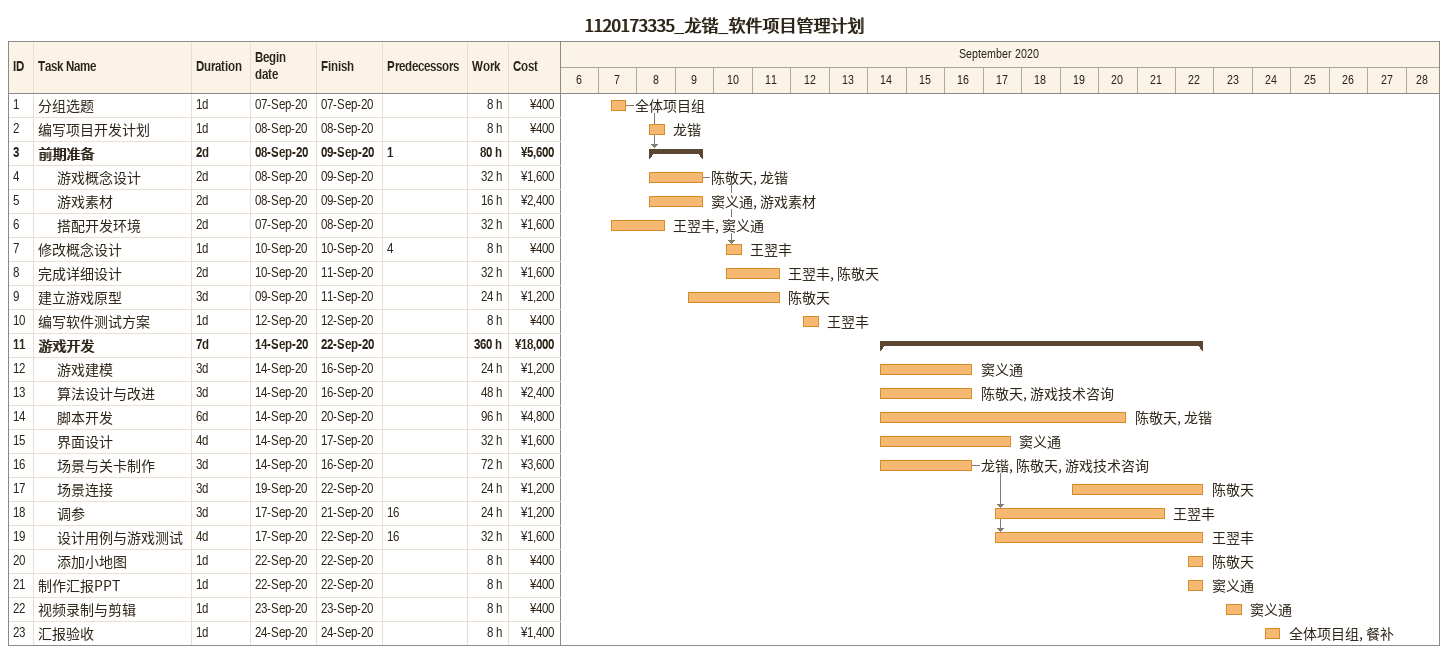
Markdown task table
1120173335_龙锴_软件项目管理计划

| ID | Level | Task | Duration | Start | Finish | Predecessors | Resources | Work (h) | Cost (¥) |
|---|---|---|---|---|---|---|---|---|---|
| 1 | 1 | 分组选题 | 1d | 2020-09-07 | 2020-09-07 |  | 全体项目组 | 8 | 400 |
| 2 | 1 | 编写项目开发计划 | 1d | 2020-09-08 | 2020-09-08 |  | 龙锴 | 8 | 400 |
| 3 | 1 | **前期准备** | 2d | 2020-09-08 | 2020-09-09 | 1 |  | 80 | 5600 |
| 4 | 2 | 游戏概念设计 | 2d | 2020-09-08 | 2020-09-09 |  | 陈敬天, 龙锴 | 32 | 1600 |
| 5 | 2 | 游戏素材 | 2d | 2020-09-08 | 2020-09-09 |  | 窦义通, 游戏素材 | 16 | 2400 |
| 6 | 2 | 搭配开发环境 | 2d | 2020-09-07 | 2020-09-08 |  | 王翌丰, 窦义通 | 32 | 1600 |
| 7 | 1 | 修改概念设计 | 1d | 2020-09-10 | 2020-09-10 | 4 | 王翌丰 | 8 | 400 |
| 8 | 1 | 完成详细设计 | 2d | 2020-09-10 | 2020-09-11 |  | 王翌丰, 陈敬天 | 32 | 1600 |
| 9 | 1 | 建立游戏原型 | 3d | 2020-09-09 | 2020-09-11 |  | 陈敬天 | 24 | 1200 |
| 10 | 1 | 编写软件测试方案 | 1d | 2020-09-12 | 2020-09-12 |  | 王翌丰 | 8 | 400 |
| 11 | 1 | **游戏开发** | 7d | 2020-09-14 | 2020-09-22 |  |  | 360 | 18000 |
| 12 | 2 | 游戏建模 | 3d | 2020-09-14 | 2020-09-16 |  | 窦义通 | 24 | 1200 |
| 13 | 2 | 算法设计与改进 | 3d | 2020-09-14 | 2020-09-16 |  | 陈敬天, 游戏技术咨询 | 48 | 2400 |
| 14 | 2 | 脚本开发 | 6d | 2020-09-14 | 2020-09-20 |  | 陈敬天, 龙锴 | 96 | 4800 |
| 15 | 2 | 界面设计 | 4d | 2020-09-14 | 2020-09-17 |  | 窦义通 | 32 | 1600 |
| 16 | 2 | 场景与关卡制作 | 3d | 2020-09-14 | 2020-09-16 |  | 龙锴, 陈敬天, 游戏技术咨询 | 72 | 3600 |
| 17 | 2 | 场景连接 | 3d | 2020-09-19 | 2020-09-22 |  | 陈敬天 | 24 | 1200 |
| 18 | 2 | 调参 | 3d | 2020-09-17 | 2020-09-21 | 16 | 王翌丰 | 24 | 1200 |
| 19 | 2 | 设计用例与游戏测试 | 4d | 2020-09-17 | 2020-09-22 | 16 | 王翌丰 | 32 | 1600 |
| 20 | 2 | 添加小地图 | 1d | 2020-09-22 | 2020-09-22 |  | 陈敬天 | 8 | 400 |
| 21 | 1 | 制作汇报PPT | 1d | 2020-09-22 | 2020-09-22 |  | 窦义通 | 8 | 400 |
| 22 | 1 | 视频录制与剪辑 | 1d | 2020-09-23 | 2020-09-23 |  | 窦义通 | 8 | 400 |
| 23 | 1 | 汇报验收 | 1d | 2020-09-24 | 2020-09-24 |  | 全体项目组, 餐补 | 8 | 1400 |
